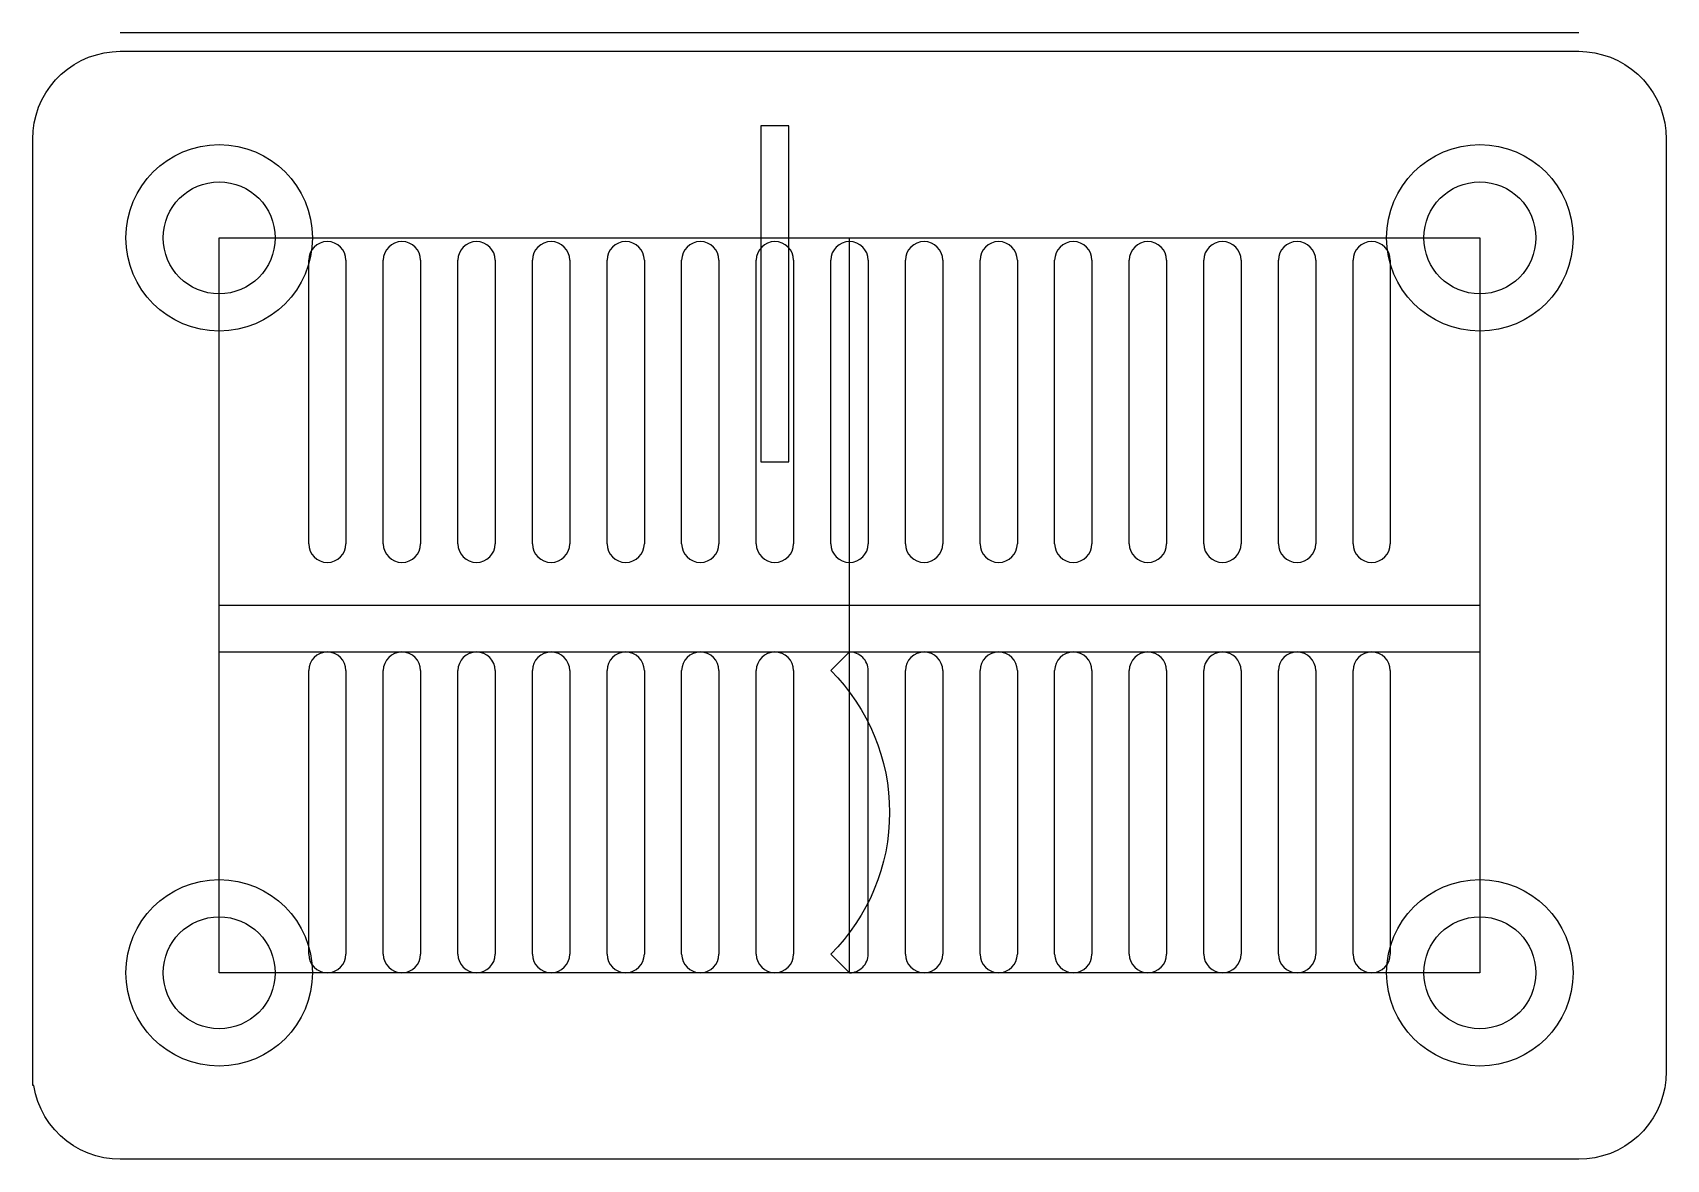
# Model space of a CAD drawing. Header units: millimetres. Extents: x -43.4 to 44.2, y -57.7 to 2.7.
import ezdxf

# ---------------------------------------------------------------- set-up
doc = ezdxf.new("R2010")
doc.units = ezdxf.units.MM
doc.layers.get('0').update_dxf_attribs({"linetype": 'CONTINUOUS'})

msp = doc.modelspace()

# ---------------------------------------------------------------- linework, layer by layer
for p, q in [((39.5, 2.7), (-38.7, 2.7)), ((-33.4, -8.3), (34.2, -8.3)), ((-33.4, -47.7), (-33.4, -8.3)), ((-27.6, -8.5), (-27.6, -8.5)), ((-23.6, -8.5), (-23.6, -8.5)), ((-19.6, -8.5), (-19.6, -8.5)), ((-15.6, -8.5), (-15.6, -8.5)), ((-11.6, -8.5), (-11.6, -8.5)), ((-7.6, -8.5), (-7.6, -8.5)), ((-3.6, -8.5), (-3.6, -8.5)), ((0.4, -47.7), (0.4, -8.3)), ((0.4, -8.5), (0.4, -8.5)), ((4.4, -8.5), (4.4, -8.5)), ((8.4, -8.5), (8.4, -8.5)), ((12.4, -8.5), (12.4, -8.5)), ((16.4, -8.5), (16.4, -8.5)), ((20.4, -8.5), (20.4, -8.5)), ((24.4, -8.5), (24.4, -8.5)), ((28.4, -8.5), (28.4, -8.5)), ((34.2, -8.3), (34.2, -47.7)), ((-28.6, -24.7), (-28.6, -9.5)), ((-26.6, -9.5), (-26.6, -24.7)), ((-24.6, -24.7), (-24.6, -9.5)), ((-22.6, -9.5), (-22.6, -24.7)), ((-20.6, -24.7), (-20.6, -9.5)), ((-18.6, -9.5), (-18.6, -24.7)), ((-16.6, -24.7), (-16.6, -9.5)), ((-14.6, -9.5), (-14.6, -24.7)), ((-12.6, -24.7), (-12.6, -9.5)), ((-10.6, -9.5), (-10.6, -24.7)), ((-8.6, -24.7), (-8.6, -9.5)), ((-6.6, -9.5), (-6.6, -24.7)), ((-4.6, -24.7), (-4.6, -9.5)), ((-2.6, -9.5), (-2.6, -24.7)), ((-0.6, -24.7), (-0.6, -9.5)), ((1.4, -9.5), (1.4, -24.7)), ((3.4, -24.7), (3.4, -9.5)), ((5.4, -9.5), (5.4, -24.7)), ((7.4, -24.7), (7.4, -9.5)), ((9.4, -9.5), (9.4, -24.7)), ((11.4, -24.7), (11.4, -9.5)), ((13.4, -9.5), (13.4, -24.7)), ((15.4, -24.7), (15.4, -9.5)), ((17.4, -9.5), (17.4, -24.7)), ((19.4, -24.7), (19.4, -9.5)), ((21.4, -9.5), (21.4, -24.7)), ((23.4, -24.7), (23.4, -9.5)), ((25.4, -9.5), (25.4, -24.7)), ((27.4, -24.7), (27.4, -9.5)), ((29.4, -9.5), (29.4, -24.7)), ((-27.6, -25.7), (-27.6, -25.7)), ((-23.6, -25.7), (-23.6, -25.7)), ((-19.6, -25.7), (-19.6, -25.7)), ((-15.6, -25.7), (-15.6, -25.7)), ((-11.6, -25.7), (-11.6, -25.7)), ((-7.6, -25.7), (-7.6, -25.7)), ((-3.6, -25.7), (-3.6, -25.7)), ((0.4, -25.7), (0.4, -25.7)), ((4.4, -25.7), (4.4, -25.7)), ((8.4, -25.7), (8.4, -25.7)), ((12.4, -25.7), (12.4, -25.7)), ((16.4, -25.7), (16.4, -25.7)), ((20.4, -25.7), (20.4, -25.7)), ((24.4, -25.7), (24.4, -25.7)), ((28.4, -25.7), (28.4, -25.7)), ((-33.4, -28), (34.2, -28)), ((-33.4, -30.5), (34.2, -30.5)), ((-27.6, -30.5), (-27.6, -30.5)), ((-23.6, -30.5), (-23.6, -30.5)), ((-19.6, -30.5), (-19.6, -30.5)), ((-15.6, -30.5), (-15.6, -30.5)), ((-11.6, -30.5), (-11.6, -30.5)), ((-7.6, -30.5), (-7.6, -30.5)), ((-3.6, -30.5), (-3.6, -30.5)), ((4.4, -30.5), (4.4, -30.5)), ((8.4, -30.5), (8.4, -30.5)), ((12.4, -30.5), (12.4, -30.5)), ((16.4, -30.5), (16.4, -30.5)), ((20.4, -30.5), (20.4, -30.5)), ((24.4, -30.5), (24.4, -30.5)), ((28.4, -30.5), (28.4, -30.5)), ((-28.6, -46.7), (-28.6, -31.5)), ((-26.6, -31.5), (-26.6, -46.7)), ((-24.6, -46.7), (-24.6, -31.5)), ((-22.6, -31.5), (-22.6, -46.7)), ((-20.6, -46.7), (-20.6, -31.5)), ((-18.6, -31.5), (-18.6, -46.7)), ((-16.6, -46.7), (-16.6, -31.5)), ((-14.6, -31.5), (-14.6, -46.7)), ((-12.6, -46.7), (-12.6, -31.5)), ((-10.6, -31.5), (-10.6, -46.7)), ((-8.6, -46.7), (-8.6, -31.5)), ((-6.6, -31.5), (-6.6, -46.7)), ((-4.6, -46.7), (-4.6, -31.5)), ((-2.6, -31.5), (-2.6, -46.7)), ((3.4, -46.7), (3.4, -31.5)), ((5.4, -31.5), (5.4, -46.7)), ((7.4, -46.7), (7.4, -31.5)), ((9.4, -31.5), (9.4, -46.7)), ((11.4, -46.7), (11.4, -31.5)), ((13.4, -31.5), (13.4, -46.7)), ((15.4, -46.7), (15.4, -31.5)), ((17.4, -31.5), (17.4, -46.7)), ((19.4, -46.7), (19.4, -31.5)), ((21.4, -31.5), (21.4, -46.7)), ((23.4, -46.7), (23.4, -31.5)), ((25.4, -31.5), (25.4, -46.7)), ((27.4, -46.7), (27.4, -31.5)), ((29.4, -31.5), (29.4, -46.7)), ((34.2, -47.7), (-33.4, -47.7)), ((-27.6, -47.7), (-27.6, -47.7)), ((-23.6, -47.7), (-23.6, -47.7)), ((-19.6, -47.7), (-19.6, -47.7)), ((-15.6, -47.7), (-15.6, -47.7)), ((-11.6, -47.7), (-11.6, -47.7)), ((-7.6, -47.7), (-7.6, -47.7)), ((-3.6, -47.7), (-3.6, -47.7)), ((4.4, -47.7), (4.4, -47.7)), ((8.4, -47.7), (8.4, -47.7)), ((12.4, -47.7), (12.4, -47.7)), ((16.4, -47.7), (16.4, -47.7)), ((20.4, -47.7), (20.4, -47.7)), ((24.4, -47.7), (24.4, -47.7)), ((28.4, -47.7), (28.4, -47.7))]:
    msp.add_line(p, q)
for points in [[(-43.4, -53.75), (-43.4, -3), (-43.38, -2.566), (-43.32, -2.136), (-43.221, -1.714), (-43.083, -1.302), (-42.907, -0.905), (-42.696, -0.526), (-42.451, -0.168), (-42.173, 0.166), (-41.866, 0.473), (-41.532, 0.751), (-41.174, 0.996), (-40.795, 1.207), (-40.398, 1.383), (-39.986, 1.521), (-39.564, 1.62), (-39.134, 1.68), (-38.7, 1.7), (39.5, 1.7), (39.934, 1.68), (40.364, 1.62), (40.786, 1.521), (41.198, 1.383), (41.595, 1.207), (41.974, 0.996), (42.332, 0.751), (42.666, 0.473), (42.973, 0.166), (43.251, -0.168), (43.496, -0.526), (43.707, -0.905), (43.883, -1.302), (44.021, -1.714), (44.12, -2.136), (44.18, -2.566), (44.2, -3), (44.2, -53), (44.18, -53.434), (44.12, -53.864), (44.021, -54.286), (43.883, -54.698), (43.707, -55.095), (43.496, -55.474), (43.251, -55.832), (42.973, -56.166), (42.666, -56.473), (42.332, -56.751), (41.974, -56.996), (41.595, -57.207), (41.198, -57.383), (40.786, -57.521), (40.364, -57.62), (39.934, -57.68), (39.5, -57.7), (-38.7, -57.7), (-39.141, -57.679), (-39.579, -57.617), (-40.008, -57.514), (-40.426, -57.371), (-40.829, -57.19), (-41.213, -56.972), (-41.575, -56.718), (-41.912, -56.432), (-42.22, -56.115), (-42.497, -55.771), (-42.74, -55.402), (-42.948, -55.012), (-43.118, -54.604), (-43.249, -54.182), (-43.34, -53.75)], [(-4.35, -20.3), (-2.85, -20.3), (-2.85, -2.3), (-4.35, -2.3)]]:
    msp.add_lwpolyline(points, close=True)
msp.add_lwpolyline([(1.4, -46.7), (1.4, -31.5, 0.414214), (0.4, -30.5), (-0.6, -31.5, -0.414214), (-0.6, -46.7), (0.4, -47.7, -0.414214), (0.4, -47.7), (0.4, -47.7, 0.414214)], format="xyb", close=True)
for centre, radius in [((-33.4, -8.3), 5), ((34.2, -8.3), 5), ((-33.4, -8.3), 3), ((34.2, -8.3), 3), ((-33.4, -47.7), 5), ((34.2, -47.7), 5), ((-33.4, -47.7), 3), ((34.2, -47.7), 3)]:
    msp.add_circle(centre, radius)
for centre, start, end in [((-27.6, -9.5), 90, 180), ((-27.6, -9.5), 0, 90), ((-23.6, -9.5), 90, 180), ((-23.6, -9.5), 0, 90), ((-19.6, -9.5), 90, 180), ((-19.6, -9.5), 0, 90), ((-15.6, -9.5), 90, 180), ((-15.6, -9.5), 0, 90), ((-11.6, -9.5), 90, 180), ((-11.6, -9.5), 0, 90), ((-7.6, -9.5), 90, 180), ((-7.6, -9.5), 0, 90), ((-3.6, -9.5), 90, 180), ((-3.6, -9.5), 0, 90), ((0.4, -9.5), 90, 180), ((0.4, -9.5), 0, 90), ((4.4, -9.5), 90, 180), ((4.4, -9.5), 0, 90), ((8.4, -9.5), 90, 180), ((8.4, -9.5), 0, 90), ((12.4, -9.5), 90, 180), ((12.4, -9.5), 0, 90), ((16.4, -9.5), 90, 180), ((16.4, -9.5), 0, 90), ((20.4, -9.5), 90, 180), ((20.4, -9.5), 0, 90), ((24.4, -9.5), 90, 180), ((24.4, -9.5), 0, 90), ((28.4, -9.5), 90, 180), ((28.4, -9.5), 0, 90), ((-27.6, -24.7), 180, 270), ((-27.6, -24.7), -90, 0), ((-23.6, -24.7), 180, 270), ((-23.6, -24.7), -90, 0), ((-19.6, -24.7), 180, 270), ((-19.6, -24.7), -90, 0), ((-15.6, -24.7), 180, 270), ((-15.6, -24.7), -90, 0), ((-11.6, -24.7), 180, 270), ((-11.6, -24.7), -90, 0), ((-7.6, -24.7), 180, 270), ((-7.6, -24.7), -90, 0), ((-3.6, -24.7), 180, 270), ((-3.6, -24.7), -90, 0), ((0.4, -24.7), 180, 270), ((0.4, -24.7), -90, 0), ((4.4, -24.7), 180, 270), ((4.4, -24.7), -90, 0), ((8.4, -24.7), 180, 270), ((8.4, -24.7), -90, 0), ((12.4, -24.7), 180, 270), ((12.4, -24.7), -90, 0), ((16.4, -24.7), 180, 270), ((16.4, -24.7), -90, 0), ((20.4, -24.7), 180, 270), ((20.4, -24.7), -90, 0), ((24.4, -24.7), 180, 270), ((24.4, -24.7), -90, 0), ((28.4, -24.7), 180, 270), ((28.4, -24.7), -90, 0), ((-27.6, -31.5), 90, 180), ((-27.6, -31.5), 0, 90), ((-23.6, -31.5), 90, 180), ((-23.6, -31.5), 0, 90), ((-19.6, -31.5), 90, 180), ((-19.6, -31.5), 0, 90), ((-15.6, -31.5), 90, 180), ((-15.6, -31.5), 0, 90), ((-11.6, -31.5), 90, 180), ((-11.6, -31.5), 0, 90), ((-7.6, -31.5), 90, 180), ((-7.6, -31.5), 0, 90), ((-3.6, -31.5), 90, 180), ((-3.6, -31.5), 0, 90), ((4.4, -31.5), 90, 180), ((4.4, -31.5), 0, 90), ((8.4, -31.5), 90, 180), ((8.4, -31.5), 0, 90), ((12.4, -31.5), 90, 180), ((12.4, -31.5), 0, 90), ((16.4, -31.5), 90, 180), ((16.4, -31.5), 0, 90), ((20.4, -31.5), 90, 180), ((20.4, -31.5), 0, 90), ((24.4, -31.5), 90, 180), ((24.4, -31.5), 0, 90), ((28.4, -31.5), 90, 180), ((28.4, -31.5), 0, 90), ((-27.6, -46.7), 180, 270), ((-27.6, -46.7), -90, 0), ((-23.6, -46.7), 180, 270), ((-23.6, -46.7), -90, 0), ((-19.6, -46.7), 180, 270), ((-19.6, -46.7), -90, 0), ((-15.6, -46.7), 180, 270), ((-15.6, -46.7), -90, 0), ((-11.6, -46.7), 180, 270), ((-11.6, -46.7), -90, 0), ((-7.6, -46.7), 180, 270), ((-7.6, -46.7), -90, 0), ((-3.6, -46.7), 180, 270), ((-3.6, -46.7), -90, 0), ((4.4, -46.7), 180, 270), ((4.4, -46.7), -90, 0), ((8.4, -46.7), 180, 270), ((8.4, -46.7), -90, 0), ((12.4, -46.7), 180, 270), ((12.4, -46.7), -90, 0), ((16.4, -46.7), 180, 270), ((16.4, -46.7), -90, 0), ((20.4, -46.7), 180, 270), ((20.4, -46.7), -90, 0), ((24.4, -46.7), 180, 270), ((24.4, -46.7), -90, 0), ((28.4, -46.7), 180, 270), ((28.4, -46.7), -90, 0)]:
    msp.add_arc(centre, 1, start, end)

doc.saveas('drawing.dxf')
